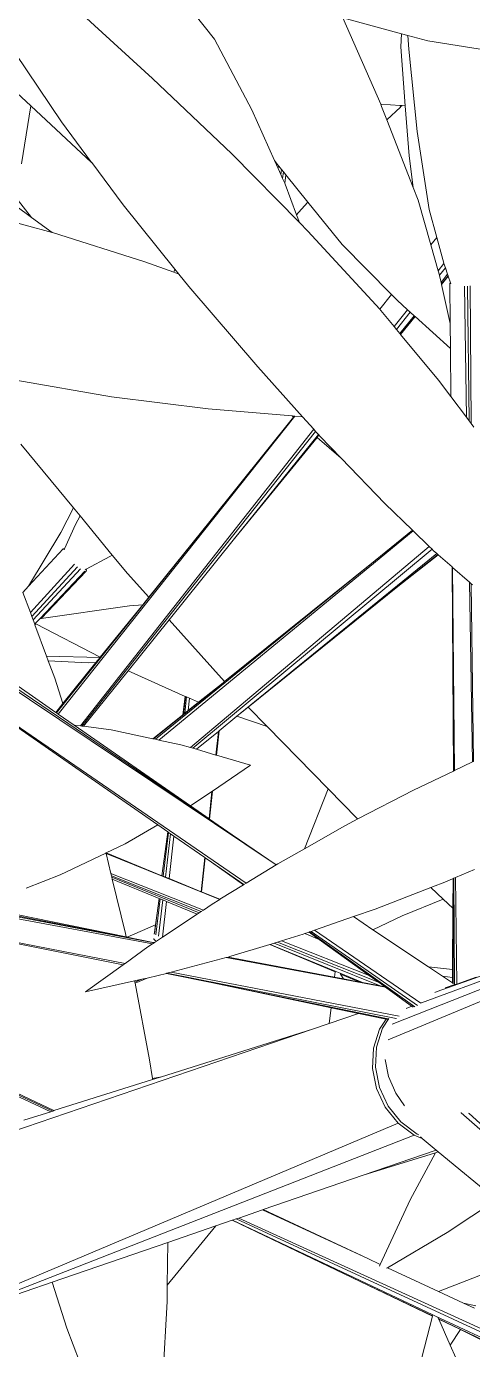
# Model space of a CAD drawing. Header units: millimetres. Extents: x 18 to 174501, y 22 to 24571.
# Drawn here: x 22425.5 to 22478.1, y 17121.7 to 17277.6 of the extents above; entities that cross this region are included whole.
import ezdxf

# ---------------------------------------------------------------- set-up
doc = ezdxf.new("R2010")
doc.units = ezdxf.units.MM
doc.header["$MEASUREMENT"] = 0
doc.layers.add('Edges', color=7, linetype='Continuous', lineweight=18)

# ---------------------------------------------------------------- blocks, each defined once
blk = doc.blocks.new('BAMBOOPLAN')
at = {"layer": 'Edges'}
for p, q in [((6.9492, 2.2922), (6.8474, 2.4206)), ((6.8448, 2.2258), (6.7075, 2.351)), ((7.1654, 2.3279), (7.2292, 2.1826)), ((7.2642, 2.301), (7.1654, 2.3279)), ((6.6914, 2.1528), (6.594, 2.297)), ((7.2642, 2.301), (7.2633, 2.2793)), ((7.275, 2.298), (7.2642, 2.301)), ((7.275, 2.298), (7.2764, 2.275)), ((7.3084, 2.289), (7.275, 2.298)), ((7.0122, 2.1728), (6.9492, 2.2922)), ((7.2633, 2.2793), (7.2707, 2.1799)), ((7.2764, 2.275), (7.2908, 2.1367)), ((7.4531, 2.266), (7.3084, 2.289)), ((6.6397, 2.1798), (6.6083, 2.209)), ((6.9783, 2.0989), (6.8448, 2.2258)), ((6.6397, 2.1798), (6.6238, 2.0819)), ((6.7422, 2.0845), (6.6397, 2.1798)), ((7.0503, 2.0878), (7.0122, 2.1728)), ((7.2622, 2.1804), (7.2292, 2.1826)), ((7.2292, 2.1826), (7.2308, 2.1788)), ((7.2308, 2.1788), (7.2398, 2.1559)), ((7.2624, 2.1774), (7.2398, 2.1559)), ((7.2624, 2.1774), (7.2622, 2.1804)), ((7.2633, 2.1803), (7.2622, 2.1804)), ((7.2634, 2.1783), (7.2624, 2.1774)), ((7.2634, 2.1783), (7.2633, 2.1803)), ((7.2654, 2.1802), (7.2633, 2.1803)), ((7.2654, 2.1802), (7.2634, 2.1783)), ((7.2707, 2.1799), (7.2654, 2.1802)), ((7.2707, 2.1799), (7.2771, 2.0953)), ((6.7422, 2.0845), (6.6914, 2.1528)), ((7.2398, 2.1559), (7.2841, 2.0424)), ((7.2908, 2.1367), (7.3107, 2.0052)), ((7.0924, 1.9831), (6.9783, 2.0989)), ((7.2771, 2.0953), (7.2841, 2.0424)), ((6.7423, 2.0844), (6.7422, 2.0845)), ((6.7954, 2.0131), (6.7423, 2.0844)), ((7.0503, 2.0878), (7.057, 2.0788)), ((7.0565, 2.0739), (7.0503, 2.0878)), ((7.0565, 2.0739), (7.057, 2.0788)), ((7.0609, 2.0641), (7.0565, 2.0739)), ((7.057, 2.0788), (7.0575, 2.078)), ((7.0575, 2.078), (7.0618, 2.0727)), ((7.0609, 2.0641), (7.0618, 2.0727)), ((7.0618, 2.0727), (7.0652, 2.0685)), ((7.0639, 2.0573), (7.0609, 2.0641)), ((7.0639, 2.0573), (7.0652, 2.0685)), ((7.0675, 2.0492), (7.0639, 2.0573)), ((7.0652, 2.0685), (7.0693, 2.0635)), ((7.0693, 2.0635), (7.0675, 2.0492)), ((7.0693, 2.0635), (7.1066, 2.0175)), ((7.0682, 2.0477), (7.0675, 2.0492)), ((7.0875, 1.9961), (7.0682, 2.0477)), ((7.2841, 2.0424), (7.2925, 2.0209)), ((6.519, 2.0082), (6.6758, 1.9665)), ((6.6411, 1.9917), (6.6143, 2.0111)), ((6.6411, 1.9917), (6.6169, 2.0225)), ((6.8823, 1.9048), (6.7954, 2.0131)), ((7.1066, 2.0175), (7.0909, 2.0002)), ((7.1066, 2.0175), (7.1643, 1.9463)), ((7.2925, 2.0209), (7.3138, 1.9457)), ((6.6758, 1.9665), (6.6411, 1.9917)), ((7.0909, 2.0002), (7.0875, 1.9961)), ((7.0924, 1.9831), (7.0875, 1.9961)), ((7.1066, 1.9686), (7.0924, 1.9831)), ((7.3107, 2.0052), (7.3236, 1.9581)), ((6.6758, 1.9665), (6.6765, 1.9662)), ((6.6765, 1.9662), (6.832, 1.9172)), ((7.2276, 1.8372), (7.1066, 1.9686)), ((7.1643, 1.9463), (7.2473, 1.8621)), ((7.3236, 1.9581), (7.3138, 1.9457)), ((7.3138, 1.9457), (7.3261, 1.902)), ((7.3236, 1.9581), (7.3355, 1.9147)), ((6.832, 1.9172), (6.8804, 1.8995)), ((6.8823, 1.9048), (6.8804, 1.8995)), ((6.8804, 1.8995), (6.8892, 1.8962)), ((6.8892, 1.8962), (6.8823, 1.9048)), ((6.9058, 1.8754), (6.8892, 1.8962)), ((7.3261, 1.902), (7.3357, 1.9141)), ((7.3261, 1.902), (7.3283, 1.8944)), ((7.3283, 1.8944), (7.3382, 1.9069)), ((7.3283, 1.8944), (7.3284, 1.8938)), ((7.3419, 1.896), (7.331, 1.8824)), ((7.3355, 1.9147), (7.3357, 1.9141)), ((7.3357, 1.9141), (7.3382, 1.9069)), ((7.3382, 1.9069), (7.3419, 1.896)), ((7.3419, 1.896), (7.3428, 1.8933)), ((7.0222, 1.7402), (6.9058, 1.8754)), ((7.3284, 1.8938), (7.331, 1.8824)), ((7.331, 1.8824), (7.3316, 1.8795)), ((7.3428, 1.8933), (7.3316, 1.8795)), ((7.3316, 1.8795), (7.3317, 1.879)), ((7.343, 1.8927), (7.3317, 1.879)), ((7.3317, 1.879), (7.3463, 1.8132)), ((7.3428, 1.8933), (7.343, 1.8927)), ((7.343, 1.8927), (7.3469, 1.8814)), ((7.3457, 1.8802), (7.3469, 1.8814)), ((7.3457, 1.8802), (7.3463, 1.8132)), ((7.3469, 1.8814), (7.3473, 1.8801)), ((7.374, 1.6551), (7.3703, 1.8757)), ((7.3784, 1.6494), (7.3755, 1.876)), ((7.3819, 1.6447), (7.3801, 1.8766)), ((7.2473, 1.8621), (7.2276, 1.8372)), ((7.2473, 1.8621), (7.257, 1.8522)), ((7.257, 1.8522), (7.2745, 1.8364)), ((7.2295, 1.8352), (7.2276, 1.8372)), ((7.2521, 1.8078), (7.2295, 1.8352)), ((7.2521, 1.8078), (7.2745, 1.8364)), ((7.2559, 1.8032), (7.279, 1.8323)), ((7.2745, 1.8364), (7.279, 1.8323)), ((7.279, 1.8323), (7.2857, 1.8263)), ((7.2559, 1.8032), (7.2521, 1.8078)), ((7.2857, 1.8263), (7.2616, 1.7963)), ((7.2872, 1.8249), (7.2628, 1.7949)), ((7.2873, 1.8248), (7.2628, 1.7948)), ((7.2857, 1.8263), (7.2872, 1.8249)), ((7.2872, 1.8249), (7.2873, 1.8248)), ((7.2873, 1.8248), (7.3467, 1.771)), ((7.3463, 1.8132), (7.3467, 1.771)), ((7.2616, 1.7963), (7.2559, 1.8032)), ((7.2628, 1.7949), (7.2616, 1.7963)), ((7.2628, 1.7948), (7.2628, 1.7949)), ((7.3267, 1.7175), (7.2628, 1.7948)), ((7.3467, 1.771), (7.3475, 1.69)), ((7.0976, 1.656), (7.0222, 1.7402)), ((6.6143, 1.7175), (6.7759, 1.6897)), ((7.3475, 1.69), (7.3267, 1.7175)), ((6.7759, 1.6897), (6.9384, 1.6693)), ((7.374, 1.6551), (7.3475, 1.69)), ((7.0845, 1.6571), (6.686, 1.1554)), ((6.9384, 1.6693), (7.08, 1.6574)), ((7.0822, 1.6555), (6.9414, 1.4797)), ((7.0822, 1.6555), (7.08, 1.6574)), ((7.08, 1.6574), (7.0835, 1.6571)), ((7.0835, 1.6571), (7.0822, 1.6555)), ((7.0835, 1.6571), (7.0845, 1.6571)), ((7.0845, 1.6571), (7.0976, 1.656)), ((7.1163, 1.6351), (7.0976, 1.656)), ((7.3784, 1.6494), (7.374, 1.6551)), ((7.3819, 1.6447), (7.3784, 1.6494)), ((6.7235, 1.1355), (7.1163, 1.6351)), ((6.7259, 1.1352), (7.1196, 1.6314)), ((7.1196, 1.6314), (7.1163, 1.6351)), ((7.1244, 1.6261), (7.1196, 1.6314)), ((7.3864, 1.6388), (7.3819, 1.6447)), ((6.7116, 1.5026), (6.623, 1.61)), ((7.1244, 1.6261), (6.9809, 1.448)), ((7.1219, 1.6214), (6.9809, 1.448)), ((7.125, 1.6254), (7.1219, 1.6214)), ((7.1627, 1.5862), (7.1219, 1.6214)), ((7.125, 1.6254), (7.1244, 1.6261)), ((7.1266, 1.6236), (7.125, 1.6254)), ((7.1627, 1.5862), (7.1266, 1.6236)), ((7.2364, 1.51), (7.1627, 1.5862)), ((6.7116, 1.5026), (6.6901, 1.4613)), ((6.7227, 1.489), (6.7116, 1.5026)), ((7.2827, 1.465), (7.2364, 1.51)), ((6.9414, 1.4797), (6.6832, 1.1573)), ((6.7151, 1.4747), (6.6964, 1.4335)), ((6.7227, 1.489), (6.7151, 1.4747)), ((6.777, 1.4232), (6.7227, 1.489)), ((6.9414, 1.4797), (6.8385, 1.3523)), ((6.6901, 1.4613), (6.6359, 1.3705)), ((7.2837, 1.464), (6.8555, 1.1117)), ((7.2827, 1.465), (7.2198, 1.4139)), ((7.2837, 1.464), (7.2827, 1.465)), ((7.311, 1.4375), (7.2837, 1.464)), ((7.053, 0.9016), (6.2598, 1.4322)), ((6.9789, 0.952), (6.261, 1.4395)), ((6.6942, 1.4335), (6.6359, 1.3705)), ((6.6942, 1.4335), (6.6964, 1.4335)), ((6.6964, 1.4335), (6.6957, 1.432)), ((6.9809, 1.448), (6.8729, 1.3139)), ((6.9085, 1.0991), (7.311, 1.4375)), ((6.9129, 1.0978), (7.3158, 1.4329)), ((7.3158, 1.4329), (7.311, 1.4375)), ((7.3176, 1.4311), (7.3158, 1.4329)), ((7.3236, 1.4259), (7.3176, 1.4311)), ((6.639, 1.3262), (6.7132, 1.4076)), ((6.7728, 1.4206), (6.7332, 1.3994)), ((6.777, 1.4232), (6.7728, 1.4206)), ((6.8026, 1.3921), (6.777, 1.4232)), ((7.2198, 1.4139), (6.8498, 1.1129)), ((7.2198, 1.4139), (6.9662, 1.2101)), ((7.3236, 1.4259), (6.9927, 1.1563)), ((7.3255, 1.4242), (7.2582, 1.37)), ((7.3259, 1.4238), (7.2582, 1.37)), ((7.3255, 1.4242), (7.3236, 1.4259)), ((7.3259, 1.4238), (7.3255, 1.4242)), ((7.3496, 1.4031), (7.3259, 1.4238)), ((6.6414, 1.3196), (6.7184, 1.4034)), ((6.6435, 1.314), (6.7232, 1.3999)), ((6.7306, 1.3962), (6.6555, 1.3164)), ((6.7327, 1.3962), (6.6572, 1.3166)), ((6.7332, 1.3994), (6.7315, 1.3985)), ((6.7327, 1.3962), (6.7334, 1.3975)), ((6.7334, 1.3975), (6.7332, 1.3994)), ((6.8385, 1.3523), (6.8026, 1.3921)), ((7.3496, 1.4031), (7.3516, 1.0594)), ((7.3504, 1.4024), (7.3496, 1.4031)), ((7.3504, 1.4024), (7.3537, 1.0604)), ((7.3788, 1.3776), (7.3504, 1.4024)), ((6.6359, 1.3705), (6.6264, 1.3601)), ((6.639, 1.3262), (6.6264, 1.3601)), ((7.2582, 1.37), (7.0061, 1.1671)), ((7.3839, 1.0748), (7.3788, 1.3776)), ((7.3819, 1.3749), (7.3788, 1.3776)), ((7.3857, 1.0756), (7.3819, 1.3749)), ((7.3841, 1.373), (7.3819, 1.3749)), ((6.8059, 1.3377), (6.6572, 1.3166)), ((6.8282, 1.3396), (6.7568, 1.2512)), ((6.8282, 1.3396), (6.8059, 1.3377)), ((6.8385, 1.3523), (6.8282, 1.3396)), ((6.6414, 1.3196), (6.639, 1.3262)), ((6.6435, 1.314), (6.6414, 1.3196)), ((6.6555, 1.3164), (6.6473, 1.3077)), ((6.6572, 1.3166), (6.6555, 1.3164)), ((6.475, 1.3019), (6.6818, 1.1583)), ((6.6463, 1.3066), (6.6435, 1.314)), ((6.6473, 1.3077), (6.6463, 1.3066)), ((6.6466, 1.3056), (6.6463, 1.3066)), ((6.6482, 1.3072), (6.6466, 1.3056)), ((6.6663, 1.2528), (6.6466, 1.3056)), ((6.6482, 1.3072), (6.6473, 1.3077)), ((6.7568, 1.2512), (6.6482, 1.3072)), ((6.8729, 1.3139), (6.8037, 1.228)), ((6.9662, 1.2101), (6.8729, 1.3139)), ((6.4446, 1.2532), (7.0024, 0.8705)), ((6.7566, 1.2509), (6.6663, 1.2528)), ((6.6692, 1.2449), (6.6663, 1.2528)), ((6.7566, 1.2509), (6.7494, 1.242)), ((6.7568, 1.2512), (6.7566, 1.2509)), ((6.7361, 1.2419), (6.6692, 1.2449)), ((6.6799, 1.216), (6.6692, 1.2449)), ((6.7494, 1.242), (6.6939, 1.1733)), ((6.8037, 1.228), (6.7285, 1.1348)), ((6.7494, 1.242), (6.7361, 1.2419)), ((6.8999, 1.1852), (6.8037, 1.228)), ((6.6939, 1.1733), (6.6799, 1.216)), ((6.9636, 1.208), (6.8462, 1.1136)), ((6.9636, 1.208), (6.9223, 1.1752)), ((6.9662, 1.2101), (6.9636, 1.208)), ((6.8959, 1.1542), (6.8999, 1.1852)), ((6.8967, 1.1549), (6.9005, 1.1849)), ((6.9022, 1.1842), (6.899, 1.1567)), ((6.9005, 1.1849), (6.8999, 1.1852)), ((6.9022, 1.1842), (6.9005, 1.1849)), ((6.9071, 1.182), (6.9022, 1.1842)), ((6.9071, 1.182), (6.9047, 1.1612)), ((6.9223, 1.1752), (6.9071, 1.182)), ((6.6939, 1.1733), (6.6818, 1.1583)), ((6.9047, 1.1612), (6.899, 1.1567)), ((6.9223, 1.1752), (6.9047, 1.1612)), ((7.0061, 1.1671), (6.9927, 1.1563)), ((7.038, 1.1345), (7.0061, 1.1671)), ((6.5975, 1.1469), (6.8539, 0.9686)), ((6.6818, 1.1583), (6.6832, 1.1573)), ((6.6832, 1.1573), (6.686, 1.1554)), ((6.686, 1.1554), (6.7127, 1.1369)), ((6.7235, 1.1355), (6.7127, 1.1369)), ((6.7127, 1.1369), (6.9089, 1.0006)), ((6.8959, 1.1542), (6.8451, 1.1139)), ((6.8967, 1.1549), (6.8959, 1.1542)), ((6.899, 1.1567), (6.8967, 1.1549)), ((6.9869, 1.1516), (6.9572, 1.1274)), ((6.9927, 1.1563), (6.9869, 1.1516)), ((7.038, 1.1345), (6.9869, 1.1516)), ((6.7259, 1.1352), (6.7235, 1.1355)), ((6.7285, 1.1348), (6.7259, 1.1352)), ((6.7749, 1.1288), (6.7285, 1.1348)), ((6.8451, 1.1139), (6.7749, 1.1288)), ((6.9557, 1.1262), (6.9187, 1.0961)), ((6.9515, 1.0864), (6.9557, 1.1262)), ((6.9527, 1.086), (6.9572, 1.1274)), ((6.9572, 1.1274), (6.9557, 1.1262)), ((7.1408, 1.0295), (7.038, 1.1345)), ((6.8462, 1.1136), (6.8451, 1.1139)), ((6.8498, 1.1129), (6.8462, 1.1136)), ((6.8555, 1.1117), (6.8498, 1.1129)), ((6.8926, 1.1038), (6.8555, 1.1117)), ((6.9085, 1.0991), (6.8926, 1.1038)), ((6.9129, 1.0978), (6.9085, 1.0991)), ((6.9187, 1.0961), (6.9129, 1.0978)), ((6.9515, 1.0864), (6.9187, 1.0961)), ((6.9527, 1.086), (6.9515, 1.0864)), ((7.0099, 1.0691), (6.9527, 1.086)), ((7.3537, 1.0604), (7.3839, 1.0748)), ((7.3839, 1.0748), (7.3857, 1.0756)), ((7.0099, 1.0691), (6.946, 1.0258)), ((7.2842, 1.0274), (7.3516, 1.0594)), ((7.3516, 1.0594), (7.3537, 1.0604)), ((6.9449, 1.0251), (6.9089, 1.0006)), ((6.94, 0.979), (6.9449, 1.0251)), ((6.9408, 0.9785), (6.946, 1.0258)), ((6.946, 1.0258), (6.9449, 1.0251)), ((7.1408, 1.0295), (7.1006, 0.9287)), ((7.1897, 0.9796), (7.1408, 1.0295)), ((7.1906, 0.9787), (7.2842, 1.0274)), ((8.293, 1.045), (7.2417, 0.6066)), ((6.8473, 0.77), (5.729, 0.9827)), ((6.8461, 0.7708), (5.7295, 0.9889)), ((6.9089, 1.0006), (6.94, 0.979)), ((6.8448, 0.7683), (5.7281, 0.9758)), ((6.8539, 0.9686), (6.7985, 0.9367)), ((6.8539, 0.9686), (6.8703, 0.9572)), ((6.94, 0.979), (6.9408, 0.9785)), ((6.9408, 0.9785), (6.9789, 0.952)), ((7.1006, 0.9287), (7.1688, 0.9674)), ((7.1688, 0.9674), (7.1906, 0.9787)), ((7.1906, 0.9787), (7.1897, 0.9796)), ((6.7985, 0.9367), (6.7666, 0.9215)), ((6.8607, 0.8832), (6.8703, 0.9572)), ((6.8627, 0.8824), (6.8719, 0.9561)), ((6.8751, 0.9539), (6.8665, 0.8808)), ((6.8703, 0.9572), (6.8719, 0.9561)), ((6.8719, 0.9561), (6.8751, 0.9539)), ((6.8807, 0.95), (6.8726, 0.8783)), ((6.8751, 0.9539), (6.8807, 0.95)), ((6.8807, 0.95), (6.9331, 0.9136)), ((7.0531, 0.9017), (6.9789, 0.952)), ((6.7662, 0.9213), (6.6893, 0.8845)), ((6.7666, 0.9215), (6.7662, 0.9213)), ((6.7664, 0.9205), (6.7662, 0.9213)), ((6.9583, 0.8433), (6.7664, 0.9205)), ((6.7747, 0.8868), (6.7664, 0.9205)), ((6.8607, 0.8832), (6.7666, 0.9215)), ((6.927, 0.8562), (6.9331, 0.9136)), ((6.9331, 0.9136), (6.9336, 0.9133)), ((7.0557, 0.9032), (7.1006, 0.9287)), ((7.9594, 0.9136), (7.2483, 0.6333)), ((6.9272, 0.8561), (6.9336, 0.9133)), ((6.9336, 0.9133), (6.9442, 0.9059)), ((6.9979, 0.8677), (6.9442, 0.9059)), ((6.9442, 0.9059), (6.9985, 0.8681)), ((7.0024, 0.8705), (7.053, 0.9016)), ((7.053, 0.9016), (7.0531, 0.9017)), ((7.0531, 0.9017), (7.0557, 0.9032)), ((7.3555, 0.8801), (7.387, 0.8937)), ((6.0907, 0.8724), (6.7988, 0.7356)), ((6.6893, 0.8845), (6.6319, 0.8624)), ((6.7747, 0.8868), (6.9304, 0.8254)), ((6.7756, 0.8831), (6.7747, 0.8868)), ((6.7756, 0.8831), (6.9266, 0.8229)), ((6.7762, 0.8805), (6.7756, 0.8831)), ((6.7762, 0.8805), (6.9236, 0.8209)), ((6.777, 0.8775), (6.7762, 0.8805)), ((6.8557, 0.8449), (6.777, 0.8775)), ((6.7994, 0.7861), (6.777, 0.8775)), ((6.8627, 0.8824), (6.8607, 0.8832)), ((6.8665, 0.8808), (6.8627, 0.8824)), ((6.8726, 0.8783), (6.8665, 0.8808)), ((6.927, 0.8562), (6.8726, 0.8783)), ((6.9985, 0.8681), (7.0024, 0.8705)), ((7.2979, 0.6692), (7.8982, 0.891)), ((7.3138, 0.8632), (7.3399, 0.8734)), ((7.3399, 0.8734), (7.3513, 0.8783)), ((7.351, 0.8283), (7.3513, 0.8783)), ((7.3513, 0.8783), (7.3516, 0.8785)), ((7.3514, 0.7019), (7.3516, 0.8785)), ((7.3516, 0.8785), (7.3526, 0.8789)), ((7.3526, 0.8789), (7.3555, 0.8801)), ((7.3526, 0.8789), (7.3537, 0.7002)), ((7.3555, 0.8801), (7.3573, 0.7008)), ((6.9272, 0.8561), (6.927, 0.8562)), ((6.9584, 0.8434), (6.9272, 0.8561)), ((6.9584, 0.8434), (6.9979, 0.8677)), ((6.9979, 0.8677), (6.9985, 0.8681)), ((7.2197, 0.8267), (7.3138, 0.8632)), ((7.3346, 0.8437), (7.3138, 0.8632)), ((6.8503, 0.7836), (6.8579, 0.844)), ((6.852, 0.816), (6.8557, 0.8449)), ((6.862, 0.8423), (6.8548, 0.7814)), ((6.8579, 0.844), (6.8557, 0.8449)), ((6.862, 0.8423), (6.8579, 0.844)), ((6.8682, 0.8398), (6.8613, 0.7794)), ((6.8682, 0.8398), (6.862, 0.8423)), ((6.9199, 0.8184), (6.8682, 0.8398)), ((6.9266, 0.8229), (6.9304, 0.8254)), ((6.9304, 0.8254), (6.945, 0.8351)), ((6.945, 0.8351), (6.9583, 0.8433)), ((6.9583, 0.8433), (6.9584, 0.8434)), ((7.1836, 0.8142), (7.2197, 0.8267)), ((7.3346, 0.8437), (7.2653, 0.8156)), ((7.351, 0.8283), (7.3346, 0.8437)), ((7.3503, 0.725), (7.351, 0.8283)), ((6.5846, 0.8239), (6.8005, 0.7801)), ((6.848, 0.7857), (6.852, 0.816)), ((6.8498, 0.8002), (6.852, 0.816)), ((6.8613, 0.7794), (6.9199, 0.8184)), ((6.9199, 0.8184), (6.9236, 0.8209)), ((6.9236, 0.8209), (6.9266, 0.8229)), ((7.1178, 0.7913), (7.1836, 0.8142)), ((7.2162, 0.7923), (7.1836, 0.8142)), ((7.2653, 0.8156), (7.2162, 0.7923)), ((6.5363, 0.7844), (6.7955, 0.7333)), ((6.8005, 0.7801), (6.7994, 0.7861)), ((6.8005, 0.7801), (6.8021, 0.7798)), ((6.8498, 0.8002), (6.8021, 0.7798)), ((6.8482, 0.7876), (6.8478, 0.7845)), ((6.8482, 0.7876), (6.8498, 0.8002)), ((7.0621, 0.7735), (7.0986, 0.7846)), ((7.0986, 0.7846), (7.1015, 0.7857)), ((7.1015, 0.7857), (7.1086, 0.7881)), ((7.1255, 0.776), (7.1015, 0.7857)), ((7.1086, 0.7881), (7.1095, 0.7884)), ((7.1255, 0.776), (7.1086, 0.7881)), ((7.1095, 0.7884), (7.1119, 0.7893)), ((7.2867, 0.6626), (7.1095, 0.7884)), ((7.1119, 0.7893), (7.1178, 0.7913)), ((7.1119, 0.7893), (7.291, 0.6647)), ((7.1178, 0.7913), (7.2966, 0.6687)), ((7.3097, 0.7298), (7.2162, 0.7923)), ((6.7988, 0.7356), (6.837, 0.7632)), ((6.8021, 0.7798), (6.8461, 0.7708)), ((6.837, 0.7632), (6.8448, 0.7683)), ((6.8448, 0.7683), (6.8473, 0.77)), ((6.848, 0.7705), (6.8461, 0.7708)), ((6.847, 0.7772), (6.8469, 0.7761)), ((6.8469, 0.7761), (6.8492, 0.7739)), ((6.8473, 0.77), (6.848, 0.7705)), ((6.848, 0.7705), (6.8515, 0.7728)), ((6.8492, 0.7739), (6.8515, 0.7728)), ((6.8515, 0.7728), (6.8613, 0.7794)), ((6.9767, 0.7474), (7.0424, 0.7675)), ((7.0424, 0.7675), (7.0429, 0.7676)), ((7.1524, 0.7215), (7.0424, 0.7675)), ((7.0429, 0.7676), (7.0499, 0.7698)), ((7.1524, 0.7223), (7.0429, 0.7676)), ((7.0499, 0.7698), (7.0554, 0.7715)), ((7.0499, 0.7698), (7.2284, 0.6976)), ((7.0554, 0.7715), (7.0621, 0.7735)), ((7.0554, 0.7715), (7.2266, 0.7031)), ((7.0621, 0.7735), (7.2097, 0.7153)), ((7.2097, 0.7153), (7.1255, 0.776)), ((6.7955, 0.7333), (6.7988, 0.7356)), ((6.8759, 0.7207), (6.9688, 0.7453)), ((6.9688, 0.7453), (6.9724, 0.7462)), ((7.2374, 0.6954), (6.9688, 0.7453)), ((6.9724, 0.7462), (6.9767, 0.7474)), ((7.1513, 0.7122), (6.9724, 0.7462)), ((7.3243, 0.6881), (7.4703, 0.7397)), ((6.7321, 0.6876), (6.7955, 0.7333)), ((6.8355, 0.7108), (6.8544, 0.715)), ((6.8544, 0.715), (6.8683, 0.7187)), ((6.8683, 0.7187), (6.8688, 0.7188)), ((6.9464, 0.7027), (6.8683, 0.7187)), ((6.8688, 0.7188), (6.8759, 0.7207)), ((6.8688, 0.7188), (7.2551, 0.6425)), ((6.8759, 0.7207), (7.2602, 0.6465)), ((7.1513, 0.7122), (7.1524, 0.7215)), ((7.1524, 0.7215), (7.1524, 0.7223)), ((7.1611, 0.7188), (7.1524, 0.7223)), ((7.1617, 0.7176), (7.1611, 0.7188)), ((7.1988, 0.7032), (7.1611, 0.7188)), ((7.1942, 0.7041), (7.1617, 0.7176)), ((7.1663, 0.7094), (7.1617, 0.7176)), ((7.2266, 0.7031), (7.2097, 0.7153)), ((7.3503, 0.725), (7.3097, 0.7298)), ((7.3331, 0.7142), (7.3097, 0.7298)), ((7.3503, 0.712), (7.3331, 0.7142)), ((7.3502, 0.7027), (7.3331, 0.7142)), ((7.3503, 0.712), (7.3503, 0.725)), ((6.7321, 0.6876), (6.8146, 0.7061)), ((6.8146, 0.7061), (6.8265, 0.7087)), ((6.815, 0.7039), (6.8146, 0.7061)), ((6.8265, 0.7087), (6.815, 0.7039)), ((6.8153, 0.7024), (6.815, 0.7039)), ((6.8355, 0.7108), (6.8153, 0.7024)), ((6.8399, 0.5729), (6.8153, 0.7024)), ((6.8265, 0.7087), (6.8355, 0.7108)), ((7.2417, 0.6422), (6.9464, 0.7027)), ((7.1455, 0.6609), (6.9464, 0.7027)), ((7.1663, 0.7094), (7.1513, 0.7122)), ((7.1942, 0.7041), (7.1663, 0.7094)), ((7.1988, 0.7032), (7.1942, 0.7041)), ((7.2284, 0.6976), (7.1988, 0.7032)), ((7.2365, 0.696), (7.2266, 0.7031)), ((7.2365, 0.696), (7.2284, 0.6976)), ((7.2374, 0.6954), (7.2365, 0.696)), ((7.2791, 0.6653), (7.2374, 0.6954)), ((7.3379, 0.6941), (7.3543, 0.6998)), ((7.3502, 0.7027), (7.3503, 0.712)), ((7.3514, 0.7019), (7.3502, 0.7027)), ((7.3521, 0.7014), (7.3514, 0.7019)), ((7.3543, 0.6998), (7.3573, 0.7008)), ((7.3573, 0.7008), (7.3901, 0.7121)), ((7.2966, 0.6687), (7.2967, 0.6686)), ((7.297, 0.6689), (7.2979, 0.6692)), ((7.3202, 0.6866), (7.3243, 0.6881)), ((7.1425, 0.6343), (7.1455, 0.6609)), ((7.1918, 0.6511), (7.1425, 0.6343)), ((7.1918, 0.6511), (7.1455, 0.6609)), ((7.2382, 0.6414), (7.1918, 0.6511)), ((7.2602, 0.6465), (7.2604, 0.6464)), ((7.2721, 0.6597), (7.2723, 0.6598)), ((7.2723, 0.6598), (7.2819, 0.6633)), ((7.2819, 0.6633), (7.2791, 0.6653)), ((7.2837, 0.662), (7.2819, 0.6633)), ((7.287, 0.6624), (7.2867, 0.6626)), ((7.291, 0.6647), (7.2914, 0.6645)), ((7.1144, 0.6247), (5.9341, 0.2221)), ((6.6732, 0.4858), (6.3454, 0.6377)), ((6.6767, 0.4869), (6.3539, 0.6381)), ((7.1144, 0.6247), (6.86, 0.5446)), ((7.1425, 0.6343), (7.1144, 0.6247)), ((7.2274, 0.6246), (7.2173, 0.5927)), ((7.2323, 0.6266), (7.2222, 0.5947)), ((7.2382, 0.6414), (7.2274, 0.6246)), ((7.2427, 0.6428), (7.2323, 0.6266)), ((7.24, 0.641), (7.2382, 0.6414)), ((7.2419, 0.6421), (7.2417, 0.6422)), ((7.2551, 0.6425), (7.2555, 0.6424)), ((7.2173, 0.5927), (7.2155, 0.5586)), ((7.2222, 0.5947), (7.2204, 0.5606)), ((6.8445, 0.5417), (6.8399, 0.5729)), ((7.2155, 0.5586), (7.2222, 0.5247)), ((7.2204, 0.5606), (7.2271, 0.5267)), ((7.2367, 0.5739), (7.2425, 0.5453)), ((6.6784, 0.4875), (6.5472, 0.5497)), ((6.8448, 0.5398), (6.6784, 0.4875)), ((6.86, 0.5446), (6.8445, 0.5417)), ((6.8448, 0.5398), (6.8445, 0.5417)), ((6.86, 0.5446), (6.8448, 0.5398)), ((7.2425, 0.5453), (7.2546, 0.5167)), ((7.2222, 0.5247), (7.2368, 0.4933)), ((7.2271, 0.5267), (7.2417, 0.4953)), ((7.2546, 0.5167), (7.2691, 0.4956)), ((7.2368, 0.4933), (7.2585, 0.4665)), ((7.2417, 0.4953), (7.2634, 0.4685)), ((6.6732, 0.4858), (6.6282, 0.4717)), ((6.6767, 0.4869), (6.6732, 0.4858)), ((6.6784, 0.4875), (6.6767, 0.4869)), ((7.2634, 0.4685), (7.2905, 0.4482)), ((7.3642, 0.4842), (7.364, 0.4844)), ((7.3647, 0.4838), (7.3643, 0.4841)), ((7.7827, 0.1165), (7.3647, 0.4838)), ((7.378, 0.4825), (7.377, 0.4834)), ((7.5405, 0.3355), (7.378, 0.4825)), ((6.2908, 0.0577), (7.2585, 0.4665)), ((6.4811, 0.132), (7.2856, 0.4462)), ((7.2585, 0.4665), (7.2856, 0.4462)), ((7.2856, 0.4462), (7.299, 0.4407)), ((7.2905, 0.4482), (7.2934, 0.447)), ((7.296, 0.4433), (7.2968, 0.4426)), ((7.2968, 0.4426), (7.299, 0.4407)), ((7.299, 0.4407), (7.3229, 0.421)), ((7.3229, 0.421), (7.1994, 0.3786)), ((7.3216, 0.4167), (7.1994, 0.3786)), ((7.3216, 0.4167), (7.2789, 0.3372)), ((7.3263, 0.4182), (7.3216, 0.4167)), ((7.3229, 0.421), (7.3263, 0.4182)), ((7.3263, 0.4182), (7.4241, 0.3373)), ((7.1994, 0.3786), (7.0312, 0.3208)), ((7.2789, 0.3372), (7.2285, 0.2285)), ((7.4241, 0.3373), (7.341, 0.2822)), ((7.0301, 0.3205), (6.99, 0.3067)), ((7.0312, 0.3208), (7.0301, 0.3205)), ((7.2074, 0.2383), (7.0301, 0.3205)), ((7.2074, 0.2383), (7.0312, 0.3208)), ((6.9514, 0.2934), (6.8696, 0.1936)), ((6.9514, 0.2934), (6.8703, 0.2656)), ((6.9789, 0.3029), (6.9514, 0.2934)), ((6.9794, 0.303), (6.9789, 0.3029)), ((7.1948, 0.2), (6.9789, 0.3029)), ((6.9856, 0.3052), (6.9794, 0.303)), ((7.3171, 0.1439), (6.9794, 0.303)), ((6.99, 0.3067), (6.9856, 0.3052)), ((6.9856, 0.3052), (7.4034, 0.1124)), ((6.99, 0.3067), (7.4051, 0.1175)), ((7.341, 0.2822), (7.2404, 0.223)), ((6.8703, 0.2656), (6.6758, 0.1988)), ((6.8696, 0.1936), (6.8703, 0.2656)), ((7.2285, 0.2285), (7.2074, 0.2383)), ((7.2285, 0.2285), (7.2273, 0.2259)), ((7.2404, 0.223), (7.2392, 0.2222)), ((7.3268, 0.1829), (7.2404, 0.223)), ((7.4324, 0.2242), (7.3268, 0.1829)), ((6.6758, 0.1988), (6.4811, 0.132)), ((6.7006, 0.1213), (6.6758, 0.1988)), ((6.8693, 0.1663), (6.8696, 0.1936)), ((7.3165, 0.1414), (7.1948, 0.2)), ((7.3166, 0.1419), (7.1948, 0.2)), ((7.3687, 0.1635), (7.3268, 0.1829)), ((6.8587, -0.0268), (6.8693, 0.1663)), ((7.3896, 0.1587), (7.3687, 0.1635)), ((7.3871, 0.155), (7.3687, 0.1635)), ((7.2871, 0.0282), (7.3165, 0.1414)), ((7.3165, 0.1414), (7.3166, 0.1419)), ((7.3166, 0.1419), (7.3171, 0.1439)), ((7.3207, 0.1422), (7.3171, 0.1439)), ((7.4023, 0.1037), (7.3207, 0.1422)), ((7.3266, 0.1371), (7.3255, 0.1397)), ((7.403, 0.1007), (7.3266, 0.1371)), ((7.327, 0.1363), (7.3266, 0.1371)), ((7.3634, 0.1187), (7.327, 0.1363)), ((7.3463, 0.0924), (7.327, 0.1363)), ((6.7403, 0.0163), (6.7006, 0.1213)), ((7.3634, 0.1187), (7.3463, 0.0924)), ((7.4043, 0.099), (7.3634, 0.1187)), ((7.3651, 0.0497), (7.3463, 0.0924))]:
    blk.add_line(p, q, dxfattribs=at)

msp = doc.modelspace()

# ---------------------------------------------------------------- block references
at = {"xscale": 69.97983938875464, "yscale": 69.97983938875464, "zscale": 69.97983938875464}
msp.add_blockref('BAMBOOPLAN', (21961.34, 17115.69), dxfattribs=at)

doc.saveas('drawing.dxf')
